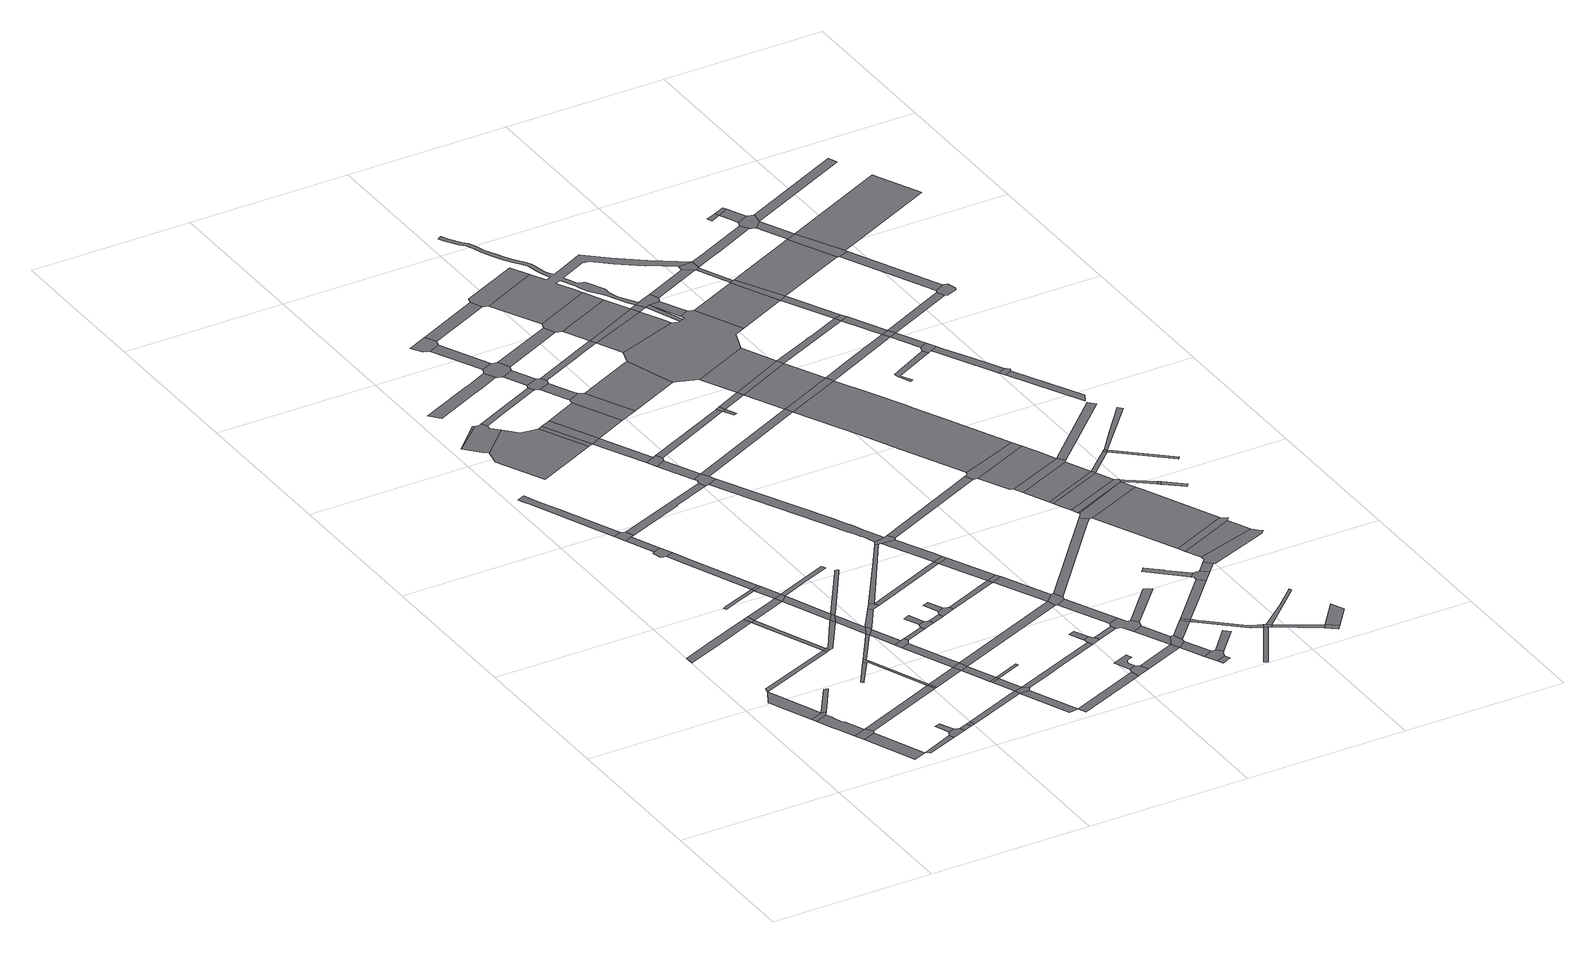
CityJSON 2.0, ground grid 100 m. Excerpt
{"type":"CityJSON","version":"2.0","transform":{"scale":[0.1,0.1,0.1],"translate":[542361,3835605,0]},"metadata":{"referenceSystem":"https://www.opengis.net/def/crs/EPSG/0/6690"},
"CityObjects":{
"road1":{"type":"Road","attributes":{"RoadStructureAttribute.sectionType":"1"},"geometry":[{"type":"MultiSurface","lod":"1","boundaries":[[[0,1,2,3,4,5,6,7,8,9,10,11]]]}]},
"road2":{"type":"Road","geometry":[{"type":"MultiSurface","lod":"1","boundaries":[[[11,10,12,13,14]]]}]},
"road3":{"type":"Road","attributes":{"RoadStructureAttribute.sectionType":"1"},"geometry":[{"type":"MultiSurface","lod":"1","boundaries":[[[15,16,17,18,19,13,12,20,21,22,23]]]}]},
"road4":{"type":"Road","geometry":[{"type":"MultiSurface","lod":"1","boundaries":[[[24,23,22,25,26,27,28]]]}]},
"road5":{"type":"Road","attributes":{"RoadStructureAttribute.sectionType":"1"},"geometry":[{"type":"MultiSurface","lod":"1","boundaries":[[[29,26,25,30,31]]]}]},
"road6":{"type":"Road","attributes":{"RoadStructureAttribute.sectionType":"1"},"geometry":[{"type":"MultiSurface","lod":"1","boundaries":[[[32,33,34,35,36,11,14]]]}]},
"road7":{"type":"Road","attributes":{"RoadStructureAttribute.sectionType":"1"},"geometry":[{"type":"MultiSurface","lod":"1","boundaries":[[[37,38,39,40,41,42,43,44,45]]]}]},
"road8":{"type":"Road","attributes":{"RoadStructureAttribute.sectionType":"1"},"geometry":[{"type":"MultiSurface","lod":"1","boundaries":[[[46,47,48,49]]]}]},
"road9":{"type":"Road","attributes":{"RoadStructureAttribute.sectionType":"1"},"geometry":[{"type":"MultiSurface","lod":"1","boundaries":[[[50,51,52,53]]]}]},
"road10":{"type":"Road","attributes":{"RoadStructureAttribute.sectionType":"1"},"geometry":[{"type":"MultiSurface","lod":"1","boundaries":[[[54,55,56,24,28,57,58]]]}]},
"road11":{"type":"Road","geometry":[{"type":"MultiSurface","lod":"1","boundaries":[[[59,60,61,62,63,64,65]]]}]},
"road12":{"type":"Road","geometry":[{"type":"MultiSurface","lod":"1","boundaries":[[[66,65,64,67,46,49,68,69]]]}]},
"road13":{"type":"Road","attributes":{"RoadStructureAttribute.sectionType":"1"},"geometry":[{"type":"MultiSurface","lod":"1","boundaries":[[[70,69,68,71]]]}]},
"road14":{"type":"Road","geometry":[{"type":"MultiSurface","lod":"1","boundaries":[[[72,37,45,73]]]}]},
"road15":{"type":"Road","geometry":[{"type":"MultiSurface","lod":"1","boundaries":[[[74,70,71,75]]]}]},
"road16":{"type":"Road","geometry":[{"type":"MultiSurface","lod":"1","boundaries":[[[76,77,78,79,80,81]]]}]},
"road17":{"type":"Road","attributes":{"RoadStructureAttribute.sectionType":"1"},"geometry":[{"type":"MultiSurface","lod":"1","boundaries":[[[82,73,45,50,83]]]}]},
"road18":{"type":"Road","geometry":[{"type":"MultiSurface","lod":"1","boundaries":[[[83,50,53,84]]]}]},
"road19":{"type":"Road","geometry":[{"type":"MultiSurface","lod":"1","boundaries":[[[85,76,81,86,87,88]]]}]},
"road20":{"type":"Road","attributes":{"RoadStructureAttribute.sectionType":"1"},"geometry":[{"type":"MultiSurface","lod":"1","boundaries":[[[89,90,91,92,93,94,95]]]}]},
"road21":{"type":"Road","attributes":{"RoadStructureAttribute.sectionType":"1"},"geometry":[{"type":"MultiSurface","lod":"1","boundaries":[[[96,97,98,99,100,101,102,103,104,105,106,107]]]}]},
"road22":{"type":"Road","attributes":{"RoadStructureAttribute.sectionType":"1"},"geometry":[{"type":"MultiSurface","lod":"1","boundaries":[[[108,109,72,73,110,111]]]}]},
"road23":{"type":"Road","attributes":{"RoadStructureAttribute.sectionType":"1"},"geometry":[{"type":"MultiSurface","lod":"1","boundaries":[[[87,86,54,112]]]}]},
"road24":{"type":"Road","geometry":[{"type":"MultiSurface","lod":"1","boundaries":[[[112,54,58,113]]]}]},
"road25":{"type":"Road","attributes":{"RoadStructureAttribute.sectionType":"1"},"geometry":[{"type":"MultiSurface","lod":"1","boundaries":[[[114,115,116,117,83,84,118,119,120,121,122]]]}]},
"road26":{"type":"Road","geometry":[{"type":"MultiSurface","lod":"1","boundaries":[[[107,106,123,124,125,126]]]}]},
"road27":{"type":"Road","attributes":{"RoadStructureAttribute.sectionType":"1"},"geometry":[{"type":"MultiSurface","lod":"1","boundaries":[[[124,123,127,128]]]}]},
"road28":{"type":"Road","geometry":[{"type":"MultiSurface","lod":"1","boundaries":[[[128,127,129,130,131,132]]]}]},
"road29":{"type":"Road","attributes":{"RoadStructureAttribute.sectionType":"1"},"geometry":[{"type":"MultiSurface","lod":"1","boundaries":[[[133,134,135,85,88,136,137]]]}]},
"road30":{"type":"Road","attributes":{"RoadStructureAttribute.sectionType":"1"},"geometry":[{"type":"MultiSurface","lod":"1","boundaries":[[[138,74,75,139]]]}]},
"road31":{"type":"Road","attributes":{"RoadStructureAttribute.sectionType":"1"},"geometry":[{"type":"MultiSurface","lod":"1","boundaries":[[[140,132,131,141,142,89,143]]]}]},
"road32":{"type":"Road","geometry":[{"type":"MultiSurface","lod":"1","boundaries":[[[143,89,95,144]]]}]},
"road33":{"type":"Road","attributes":{"RoadStructureAttribute.sectionType":"1"},"geometry":[{"type":"MultiSurface","lod":"1","boundaries":[[[145,144,95,108,146]]]}]},
"road34":{"type":"Road","attributes":{"RoadStructureAttribute.sectionType":"1"},"geometry":[{"type":"MultiSurface","lod":"1","boundaries":[[[147,148,112,113,149]]]}]},
"road35":{"type":"Road","geometry":[{"type":"MultiSurface","lod":"1","boundaries":[[[146,108,111,150]]]}]},
"road36":{"type":"Road","attributes":{"RoadStructureAttribute.sectionType":"1"},"geometry":[{"type":"MultiSurface","lod":"1","boundaries":[[[151,150,111,152,114,153]]]}]},
"road37":{"type":"Road","geometry":[{"type":"MultiSurface","lod":"1","boundaries":[[[153,114,122,154]]]}]},
"road38":{"type":"Road","attributes":{"RoadStructureAttribute.sectionType":"1"},"geometry":[{"type":"MultiSurface","lod":"1","boundaries":[[[155,156,157,154,122,158,159,133,160]]]}]},
"road39":{"type":"Road","geometry":[{"type":"MultiSurface","lod":"1","boundaries":[[[160,133,137,161,162]]]}]},
"road40":{"type":"Road","attributes":{"RoadStructureAttribute.sectionType":"1"},"geometry":[{"type":"MultiSurface","lod":"1","boundaries":[[[163,164,165]]]}]},
"road41":{"type":"Road","attributes":{"RoadStructureAttribute.sectionType":"1"},"geometry":[{"type":"MultiSurface","lod":"1","boundaries":[[[166,161,137,167,168]]]}]},
"road42":{"type":"Road","geometry":[{"type":"MultiSurface","lod":"1","boundaries":[[[169,168,167,170,171,172]]]}]},
"road43":{"type":"Road","attributes":{"RoadStructureAttribute.sectionType":"1"},"geometry":[{"type":"MultiSurface","lod":"1","boundaries":[[[171,170,147,173]]]}]},
"road44":{"type":"Road","geometry":[{"type":"MultiSurface","lod":"1","boundaries":[[[174,175,176,165,164,177,178,179,180,181,182]]]}]},
"road45":{"type":"Road","geometry":[{"type":"MultiSurface","lod":"1","boundaries":[[[173,147,149,183]]]}]},
"road46":{"type":"Road","attributes":{"RoadStructureAttribute.sectionType":"1"},"geometry":[{"type":"MultiSurface","lod":"1","boundaries":[[[184,183,149,185,186]]]}]},
"road47":{"type":"Road","geometry":[{"type":"MultiSurface","lod":"1","boundaries":[[[186,185,187,188]]]}]},
"road48":{"type":"Road","attributes":{"RoadStructureAttribute.sectionType":"1"},"geometry":[{"type":"MultiSurface","lod":"1","boundaries":[[[189,188,187,190,138,191]]]}]},
"road49":{"type":"Road","attributes":{"RoadStructureAttribute.sectionType":"1"},"geometry":[{"type":"MultiSurface","lod":"1","boundaries":[[[192,193,160,162,194,195]]]}]},
"road50":{"type":"Road","geometry":[{"type":"MultiSurface","lod":"1","boundaries":[[[191,138,139,196,197]]]}]},
"road51":{"type":"Road","attributes":{"RoadStructureAttribute.sectionType":"1"},"geometry":[{"type":"MultiSurface","lod":"1","boundaries":[[[196,139,198,199]]]}]},
"road52":{"type":"Road","attributes":{"RoadStructureAttribute.sectionType":"1"},"geometry":[{"type":"MultiSurface","lod":"1","boundaries":[[[200,201,202,203,204,146,150]]]}]},
"road53":{"type":"Road","attributes":{"RoadStructureAttribute.sectionType":"1"},"geometry":[{"type":"MultiSurface","lod":"1","boundaries":[[[205,169,172,206,207]]]}]},
"road54":{"type":"Road","geometry":[{"type":"MultiSurface","lod":"1","boundaries":[[[208,179,178,209,210,211,212,213,214]]]}]},
"road55":{"type":"Road","attributes":{"RoadStructureAttribute.sectionType":"1"},"geometry":[{"type":"MultiSurface","lod":"1","boundaries":[[[215,216,217,218,219,220,221,222,153,154]]]}]},
"road56":{"type":"Road","attributes":{"RoadStructureAttribute.sectionType":"1"},"geometry":[{"type":"MultiSurface","lod":"1","boundaries":[[[223,126,125,224,225,226]]]}]},
"road57":{"type":"Road","geometry":[{"type":"MultiSurface","lod":"1","boundaries":[[[227,228,229,230,186,188]]]}]},
"road58":{"type":"Road","geometry":[{"type":"MultiSurface","lod":"1","boundaries":[[[231,192,195,232,233]]]}]},
"road59":{"type":"Road","geometry":[{"type":"MultiSurface","lod":"1","boundaries":[[[234,235,236,237]]]}]},
"road60":{"type":"Road","geometry":[{"type":"MultiSurface","lod":"1","boundaries":[[[238,237,236,239,205,207,240,241]]]}]},
"road61":{"type":"Road","attributes":{"RoadStructureAttribute.sectionType":"1"},"geometry":[{"type":"MultiSurface","lod":"1","boundaries":[[[242,243,244,245,246,247,248,249,250,251,252,253,254,255]]]}]},
"road62":{"type":"Road","attributes":{"RoadStructureAttribute.sectionType":"1"},"geometry":[{"type":"MultiSurface","lod":"1","boundaries":[[[256,241,240,257]]]}]},
"road63":{"type":"Road","attributes":{"function":"2","RoadStructureAttribute.sectionType":"1"},"geometry":[{"type":"MultiSurface","lod":"1","boundaries":[[[258,214,213,259,260]]]}]},
"road64":{"type":"Road","attributes":{"RoadStructureAttribute.sectionType":"1"},"geometry":[{"type":"MultiSurface","lod":"1","boundaries":[[[261,262,174,182,263,264]]]}]},
"road65":{"type":"Road","attributes":{"RoadStructureAttribute.sectionType":"1"},"geometry":[{"type":"MultiSurface","lod":"1","boundaries":[[[265,199,266,267]]]}]},
"road66":{"type":"Road","geometry":[{"type":"MultiSurface","lod":"1","boundaries":[[[268,269,270,271]]]}]},
"road67":{"type":"Road","attributes":{"RoadStructureAttribute.sectionType":"1"},"geometry":[{"type":"MultiSurface","lod":"1","boundaries":[[[272,273,191,197,274,275,276,277,278]]]}]},
"road68":{"type":"Road","geometry":[{"type":"MultiSurface","lod":"1","boundaries":[[[279,258,260,280]]]}]},
"road69":{"type":"Road","geometry":[{"type":"MultiSurface","lod":"1","boundaries":[[[281,271,270,282,256,257,283,284]]]}]},
"road70":{"type":"Road","attributes":{"RoadStructureAttribute.sectionType":"1"},"geometry":[{"type":"MultiSurface","lod":"1","boundaries":[[[285,286,287,288,231,233,289,290,291]]]}]},
"road71":{"type":"Road","attributes":{"RoadStructureAttribute.sectionType":"1"},"geometry":[{"type":"MultiSurface","lod":"1","boundaries":[[[280,260,292,293]]]}]},
"road72":{"type":"Road","attributes":{"RoadStructureAttribute.sectionType":"1"},"geometry":[{"type":"MultiSurface","lod":"1","boundaries":[[[294,173,183,295]]]}]},
"road73":{"type":"Road","attributes":{"RoadStructureAttribute.sectionType":"1"},"geometry":[{"type":"MultiSurface","lod":"1","boundaries":[[[296,233,232,297]]]}]},
"road74":{"type":"Road","geometry":[{"type":"MultiSurface","lod":"1","boundaries":[[[298,293,292,299,300,301]]]}]},
"road75":{"type":"Road","attributes":{"RoadStructureAttribute.sectionType":"1"},"geometry":[{"type":"MultiSurface","lod":"1","boundaries":[[[300,299,302,303]]]}]},
"road76":{"type":"Road","geometry":[{"type":"MultiSurface","lod":"1","boundaries":[[[304,305,306,307,308,309]]]}]},
"road77":{"type":"Road","geometry":[{"type":"MultiSurface","lod":"1","boundaries":[[[303,302,310,311,312,223,226,313,314,315]]]}]},
"road78":{"type":"Road","attributes":{"function":"2","RoadStructureAttribute.sectionType":"1"},"geometry":[{"type":"MultiSurface","lod":"1","boundaries":[[[316,279,280,317]]]}]},
"road79":{"type":"Road","attributes":{"RoadStructureAttribute.sectionType":"1"},"geometry":[{"type":"MultiSurface","lod":"1","boundaries":[[[308,307,318,319]]]}]},
"road80":{"type":"Road","geometry":[{"type":"MultiSurface","lod":"1","boundaries":[[[320,319,318,321,242,255,322,323,324,325,326,327]]]}]},
"road81":{"type":"Road","attributes":{"RoadStructureAttribute.sectionType":"1"},"geometry":[{"type":"MultiSurface","lod":"1","boundaries":[[[328,284,283,329]]]}]},
"road82":{"type":"Road","attributes":{"RoadStructureAttribute.sectionType":"1"},"geometry":[{"type":"MultiSurface","lod":"1","boundaries":[[[324,323,330,331]]]}]},
"road83":{"type":"Road","attributes":{"RoadStructureAttribute.sectionType":"1"},"geometry":[{"type":"MultiSurface","lod":"1","boundaries":[[[332,333,334,335,336,337,314,313,338,339,340,341,342,343,344]]]}]},
"road84":{"type":"Road","geometry":[{"type":"MultiSurface","lod":"1","boundaries":[[[331,330,345,346,261,264,347,348,349,350,351,352,353,354]]]}]},
"road85":{"type":"Road","geometry":[{"type":"MultiSurface","lod":"1","boundaries":[[[355,356,265,267,357,358,359,360,361]]]}]},
"road86":{"type":"Road","attributes":{"RoadStructureAttribute.sectionType":"1"},"geometry":[{"type":"MultiSurface","lod":"1","boundaries":[[[362,350,349,363,364,365]]]}]},
"road87":{"type":"Road","geometry":[{"type":"MultiSurface","lod":"1","boundaries":[[[366,367,368,369,370,356,355]]]}]},
"road88":{"type":"Road","geometry":[{"type":"MultiSurface","lod":"1","boundaries":[[[371,372,373,374,375]]]}]},
"road89":{"type":"Road","geometry":[{"type":"MultiSurface","lod":"1","boundaries":[[[376,365,364,377,316,317,378,379]]]}]},
"road90":{"type":"Road","geometry":[{"type":"MultiSurface","lod":"1","boundaries":[[[380,344,343,285,291,381,382,383]]]}]},
"road91":{"type":"Road","geometry":[{"type":"MultiSurface","lod":"1","boundaries":[[[384,385,386,375,374,387,388,272,278,389,390]]]}]},
"road92":{"type":"Road","attributes":{"RoadStructureAttribute.sectionType":"1"},"geometry":[{"type":"MultiSurface","lod":"1","boundaries":[[[381,391,296,392,393,382]]]}]},
"road93":{"type":"Road","geometry":[{"type":"MultiSurface","lod":"1","boundaries":[[[392,296,297,394]]]}]},
"road94":{"type":"Road","attributes":{"RoadStructureAttribute.sectionType":"1"},"geometry":[{"type":"MultiSurface","lod":"1","boundaries":[[[395,394,297,396,397,328,398]]]}]},
"road95":{"type":"Road","attributes":{"RoadStructureAttribute.sectionType":"1"},"geometry":[{"type":"MultiSurface","lod":"1","boundaries":[[[399,304,309,400]]]}]},
"road96":{"type":"Road","attributes":{"RoadStructureAttribute.sectionType":"1"},"geometry":[{"type":"MultiSurface","lod":"1","boundaries":[[[401,390,389,402]]]}]},
"road97":{"type":"Road","attributes":{"RoadStructureAttribute.sectionType":"1"},"geometry":[{"type":"MultiSurface","lod":"1","boundaries":[[[403,404,298,301,405,406,407]]]}]},
"road98":{"type":"Road","geometry":[{"type":"MultiSurface","lod":"1","boundaries":[[[398,328,329,408]]]}]},
"road99":{"type":"Road","attributes":{"RoadStructureAttribute.sectionType":"1"},"geometry":[{"type":"MultiSurface","lod":"1","boundaries":[[[409,410,361,360,411]]]}]},
"road100":{"type":"Road","attributes":{"RoadStructureAttribute.sectionType":"1"},"geometry":[{"type":"MultiSurface","lod":"1","boundaries":[[[408,329,412,294,413]]]}]},
"road101":{"type":"Road","attributes":{"RoadStructureAttribute.sectionType":"1"},"geometry":[{"type":"MultiSurface","lod":"1","boundaries":[[[414,327,326,415]]]}]},
"road102":{"type":"Road","geometry":[{"type":"MultiSurface","lod":"1","boundaries":[[[413,294,295,416,417,418,419]]]}]},
"road103":{"type":"Road","attributes":{"RoadStructureAttribute.sectionType":"1"},"geometry":[{"type":"MultiSurface","lod":"1","boundaries":[[[417,416,420,421]]]}]},
"road104":{"type":"Road","attributes":{"RoadStructureAttribute.sectionType":"1"},"geometry":[{"type":"MultiSurface","lod":"1","boundaries":[[[422,423,424,354,353,425,426,427,428]]]}]},
"road105":{"type":"Road","attributes":{"function":"2","RoadStructureAttribute.sectionType":"1"},"geometry":[{"type":"MultiSurface","lod":"1","boundaries":[[[429,430,379,378,431]]]}]},
"road106":{"type":"Road","geometry":[{"type":"MultiSurface","lod":"1","boundaries":[[[432,421,420,433,401,402,434,435,436,437,438,439,440]]]}]},
"road107":{"type":"Road","attributes":{"RoadStructureAttribute.sectionType":"1"},"geometry":[{"type":"MultiSurface","lod":"1","boundaries":[[[441,303,315,442]]]}]},
"road108":{"type":"Road","attributes":{"RoadStructureAttribute.sectionType":"1"},"geometry":[{"type":"MultiSurface","lod":"1","boundaries":[[[437,436,409,443]]]}]},
"road109":{"type":"Road","geometry":[{"type":"MultiSurface","lod":"1","boundaries":[[[444,443,409,411,445,446]]]}]},
"road110":{"type":"Road","attributes":{"RoadStructureAttribute.sectionType":"1"},"geometry":[{"type":"MultiSurface","lod":"1","boundaries":[[[445,411,447,448]]]}]},
"road111":{"type":"Road","attributes":{"RoadStructureAttribute.sectionType":"1"},"geometry":[{"type":"MultiSurface","lod":"1","boundaries":[[[449,450,451,452,453,454]]]}]},
"road112":{"type":"Road","geometry":[{"type":"MultiSurface","lod":"1","boundaries":[[[448,447,450,449,455,456,457]]]}]},
"road113":{"type":"Road","geometry":[{"type":"MultiSurface","lod":"1","boundaries":[[[458,403,407,459,460,461]]]}]},
"road114":{"type":"Road","attributes":{"RoadStructureAttribute.sectionType":"1"},"geometry":[{"type":"MultiSurface","lod":"1","boundaries":[[[462,444,446,463]]]}]},
"road115":{"type":"Road","geometry":[{"type":"MultiSurface","lod":"1","boundaries":[[[464,465,466,460,459]]]}]},
"road116":{"type":"Road","attributes":{"RoadStructureAttribute.sectionType":"1"},"geometry":[{"type":"MultiSurface","lod":"1","boundaries":[[[467,468,380,383,469]]]}]},
"road117":{"type":"Road","attributes":{"RoadStructureAttribute.sectionType":"1"},"geometry":[{"type":"MultiSurface","lod":"1","boundaries":[[[470,471,472,473,440,439]]]}]},
"road118":{"type":"Road","attributes":{"RoadStructureAttribute.sectionType":"1"},"geometry":[{"type":"MultiSurface","lod":"1","boundaries":[[[474,475,457,456]]]}]},
"road119":{"type":"Road","geometry":[{"type":"MultiSurface","lod":"1","boundaries":[[[476,462,463,477]]]}]},
"road120":{"type":"Road","attributes":{"RoadStructureAttribute.sectionType":"1"},"geometry":[{"type":"MultiSurface","lod":"1","boundaries":[[[478,458,461,479]]]}]},
"road121":{"type":"Road","geometry":[{"type":"MultiSurface","lod":"1","boundaries":[[[480,481,482,399,400,483,484,485,486]]]}]},
"road122":{"type":"Road","attributes":{"RoadStructureAttribute.sectionType":"1"},"geometry":[{"type":"MultiSurface","lod":"1","boundaries":[[[487,488,419,418,489,490]]]}]},
"road123":{"type":"Road","geometry":[{"type":"MultiSurface","lod":"1","boundaries":[[[491,492,493,494,495,414,415,496,497,498,499]]]}]},
"road124":{"type":"Road","attributes":{"RoadStructureAttribute.sectionType":"1"},"geometry":[{"type":"MultiSurface","lod":"1","boundaries":[[[500,501,502,503,504]]]}]},
"road125":{"type":"Road","attributes":{"RoadStructureAttribute.sectionType":"1"},"geometry":[{"type":"MultiSurface","lod":"1","boundaries":[[[505,506,507,508,509,477,463,510,511,512,513,500,514]]]}]},
"road126":{"type":"Road","attributes":{"function":"2"},"geometry":[{"type":"MultiSurface","lod":"1","boundaries":[[[499,498,497,496,515,422,516]]]}]},
"road127":{"type":"Road","geometry":[{"type":"MultiSurface","lod":"1","boundaries":[[[516,422,428,517]]]}]},
"road128":{"type":"Road","attributes":{"function":"2"},"geometry":[{"type":"MultiSurface","lod":"1","boundaries":[[[518,517,428,519,520]]]}]},
"road129":{"type":"Road","attributes":{"RoadStructureAttribute.sectionType":"1"},"geometry":[{"type":"MultiSurface","lod":"1","boundaries":[[[521,476,477,522,523]]]}]},
"road130":{"type":"Road","geometry":[{"type":"MultiSurface","lod":"1","boundaries":[[[514,500,504,524,525,526]]]}]},
"road131":{"type":"Road","geometry":[{"type":"MultiSurface","lod":"1","boundaries":[[[527,528,529,530,531,532,533,534,520,519,429,431,535,536,537,538,539,540]]]}]},
"road132":{"type":"Road","attributes":{"function":"2"},"geometry":[{"type":"MultiSurface","lod":"1","boundaries":[[[537,536,541,478,542]]]}]},
"road133":{"type":"Road","geometry":[{"type":"MultiSurface","lod":"1","boundaries":[[[542,478,479,543]]]}]},
"road134":{"type":"Road","attributes":{"RoadStructureAttribute.sectionType":"1"},"geometry":[{"type":"MultiSurface","lod":"1","boundaries":[[[544,545,546,547,548,549,550,551]]]}]},
"road135":{"type":"Road","attributes":{"function":"2","RoadStructureAttribute.sectionType":"1"},"geometry":[{"type":"MultiSurface","lod":"1","boundaries":[[[543,479,552,441,553]]]}]},
"road136":{"type":"Road","geometry":[{"type":"MultiSurface","lod":"1","boundaries":[[[553,441,442,554]]]}]},
"road137":{"type":"Road","attributes":{"RoadStructureAttribute.sectionType":"1"},"geometry":[{"type":"MultiSurface","lod":"1","boundaries":[[[525,524,555,556]]]}]},
"road138":{"type":"Road","geometry":[{"type":"MultiSurface","lod":"1","boundaries":[[[557,558,516,517,559,560]]]}]},
"road139":{"type":"Road","geometry":[{"type":"MultiSurface","lod":"1","boundaries":[[[561,551,550,562,521,523,563]]]}]},
"road140":{"type":"Road","attributes":{"RoadStructureAttribute.sectionType":"1"},"geometry":[{"type":"MultiSurface","lod":"1","boundaries":[[[564,560,533,532]]]}]},
"road141":{"type":"Road","attributes":{"function":"2"},"geometry":[{"type":"MultiSurface","lod":"1","boundaries":[[[565,566,567,568,569,570,554,442,571,572,573,574,575,576,577,578]]]}]},
"road142":{"type":"Road","attributes":{"RoadStructureAttribute.sectionType":"1"},"geometry":[{"type":"MultiSurface","lod":"1","boundaries":[[[579,580,526,525,581]]]}]},
"road143":{"type":"Road","attributes":{"RoadStructureAttribute.sectionType":"1"},"geometry":[{"type":"MultiSurface","lod":"1","boundaries":[[[582,583,584,585,586,587,588,589,590,591,592,593,594,595,596,597,598,599,600,601,602,603,604,605,606,607,608,609,610,611,612,613,614,615,616,617,618,619,620,621,622,486,485,484,483,623,494,493,492,491,624,625,626,627,628,629,630,631,632,633,634,635,557,636,637,638,639,640,641,642,643,644,645,646,647,648,649,650,651,652,653,654,655,656]]]}]},
"road144":{"type":"Road","geometry":[{"type":"MultiSurface","lod":"1","boundaries":[[[657,658,636,557,560,564,659,660,661,662]]]}]},
"road145":{"type":"Road","attributes":{"RoadStructureAttribute.sectionType":"1"},"geometry":[{"type":"MultiSurface","lod":"1","boundaries":[[[663,561,563,664]]]}]},
"road146":{"type":"Road","geometry":[{"type":"MultiSurface","lod":"1","boundaries":[[[665,666,556,555,667,668]]]}]},
"road147":{"type":"Road","attributes":{"RoadStructureAttribute.sectionType":"1"},"geometry":[{"type":"MultiSurface","lod":"1","boundaries":[[[659,564,669,530,529]]]}]},
"road148":{"type":"Road","geometry":[{"type":"MultiSurface","lod":"1","boundaries":[[[578,577,576,575,670,671,672,467,469,673,674]]]}]},
"road149":{"type":"Road","attributes":{"function":"2","RoadStructureAttribute.sectionType":"1"},"geometry":[{"type":"MultiSurface","lod":"1","boundaries":[[[675,676,677,674,673,678,679,680]]]}]},
"road150":{"type":"Road","geometry":[{"type":"MultiSurface","lod":"1","boundaries":[[[680,679,681,682,683]]]}]},
"road151":{"type":"Road","attributes":{"RoadStructureAttribute.sectionType":"1"},"geometry":[{"type":"MultiSurface","lod":"1","boundaries":[[[684,685,665,668,686]]]}]},
"road152":{"type":"Road","attributes":{"function":"2","RoadStructureAttribute.sectionType":"1"},"geometry":[{"type":"MultiSurface","lod":"1","boundaries":[[[682,681,687,688,689]]]}]},
"road153":{"type":"Road","geometry":[{"type":"MultiSurface","lod":"1","boundaries":[[[689,688,690,691,692]]]}]},
"road154":{"type":"Road","attributes":{"function":"2","RoadStructureAttribute.sectionType":"1"},"geometry":[{"type":"MultiSurface","lod":"1","boundaries":[[[691,690,693,694,695]]]}]},
"road155":{"type":"Road","geometry":[{"type":"MultiSurface","lod":"1","boundaries":[[[696,697,698,699,700,487,490,701,702,703]]]}]},
"road156":{"type":"Road","attributes":{"function":"2","RoadStructureAttribute.sectionType":"1"},"geometry":[{"type":"MultiSurface","lod":"1","boundaries":[[[696,704,697]]]}]},
"road157":{"type":"Road","geometry":[{"type":"MultiSurface","lod":"1","boundaries":[[[695,694,704,696,705]]]}]},
"road158":{"type":"Road","geometry":[{"type":"MultiSurface","lod":"1","boundaries":[[[706,703,702,707,708,709]]]}]},
"road159":{"type":"Road","attributes":{"RoadStructureAttribute.sectionType":"1"},"geometry":[{"type":"MultiSurface","lod":"1","boundaries":[[[710,657,662,711]]]}]},
"road160":{"type":"Road","geometry":[{"type":"MultiSurface","lod":"1","boundaries":[[[709,708,712,713,714]]]}]},
"road161":{"type":"Road","geometry":[{"type":"MultiSurface","lod":"1","boundaries":[[[713,712,715,716]]]}]},
"road162":{"type":"Road","geometry":[{"type":"MultiSurface","lod":"1","boundaries":[[[717,716,715,718,719,663,664,720,721,722,723]]]}]},
"road163":{"type":"Road","attributes":{"RoadStructureAttribute.sectionType":"1"},"geometry":[{"type":"MultiSurface","lod":"1","boundaries":[[[724,725,726,727,542,543,728]]]}]},
"road164":{"type":"Road","geometry":[{"type":"MultiSurface","lod":"1","boundaries":[[[729,540,539,730]]]}]},
"road165":{"type":"Road","attributes":{"RoadStructureAttribute.sectionType":"1"},"geometry":[{"type":"MultiSurface","lod":"1","boundaries":[[[731,732,733,553,554,734,735]]]}]},
"road166":{"type":"Road","geometry":[{"type":"MultiSurface","lod":"1","boundaries":[[[656,655,736,737,710,711,738,739,740,741,742,743]]]}]},
"road167":{"type":"Road","attributes":{"RoadStructureAttribute.sectionType":"1"},"geometry":[{"type":"MultiSurface","lod":"1","boundaries":[[[744,745,705,696,746,747,748,749]]]}]},
"road168":{"type":"Road","attributes":{"RoadStructureAttribute.sectionType":"1"},"geometry":[{"type":"MultiSurface","lod":"1","boundaries":[[[750,751,689,692,752,753]]]}]},
"road169":{"type":"Road","attributes":{"RoadStructureAttribute.sectionType":"1"},"geometry":[{"type":"MultiSurface","lod":"1","boundaries":[[[741,740,754,755]]]}]},
"road170":{"type":"Road","attributes":{"RoadStructureAttribute.sectionType":"1"},"geometry":[{"type":"MultiSurface","lod":"1","boundaries":[[[756,757,758,759,760,761,762,763,764,765]]]}]},
"road171":{"type":"Road","geometry":[{"type":"MultiSurface","lod":"1","boundaries":[[[749,748,766,767]]]}]},
"road172":{"type":"Road","geometry":[{"type":"MultiSurface","lod":"1","boundaries":[[[755,754,729,730,768,769]]]}]},
"road173":{"type":"Road","attributes":{"RoadStructureAttribute.sectionType":"1"},"geometry":[{"type":"MultiSurface","lod":"1","boundaries":[[[767,766,770,771,772]]]}]},
"road174":{"type":"Road","geometry":[{"type":"MultiSurface","lod":"1","boundaries":[[[773,750,753,774]]]}]},
"road175":{"type":"Road","attributes":{"RoadStructureAttribute.sectionType":"1"},"geometry":[{"type":"MultiSurface","lod":"1","boundaries":[[[768,730,775,776,724,777]]]}]},
"road176":{"type":"Road","attributes":{"RoadStructureAttribute.sectionType":"1"},"geometry":[{"type":"MultiSurface","lod":"1","boundaries":[[[778,779,680,683,780,781]]]}]},
"road177":{"type":"Road","geometry":[{"type":"MultiSurface","lod":"1","boundaries":[[[777,724,728,782]]]}]},
"road178":{"type":"Road","attributes":{"RoadStructureAttribute.sectionType":"1"},"geometry":[{"type":"MultiSurface","lod":"1","boundaries":[[[782,728,783,784,731,785]]]}]},
"road179":{"type":"Road","geometry":[{"type":"MultiSurface","lod":"1","boundaries":[[[785,731,735,786]]]}]},
"road180":{"type":"Road","attributes":{"RoadStructureAttribute.sectionType":"1"},"geometry":[{"type":"MultiSurface","lod":"1","boundaries":[[[774,753,787,788]]]}]},
"road181":{"type":"Road","attributes":{"RoadStructureAttribute.sectionType":"1"},"geometry":[{"type":"MultiSurface","lod":"1","boundaries":[[[786,735,789,790]]]}]},
"road182":{"type":"Road","geometry":[{"type":"MultiSurface","lod":"1","boundaries":[[[790,789,791,756,765,792,793,794]]]}]},
"road183":{"type":"Road","attributes":{"RoadStructureAttribute.sectionType":"1"},"geometry":[{"type":"MultiSurface","lod":"1","boundaries":[[[795,796,797,656,743,798,799,800,801]]]}]},
"road184":{"type":"Road","attributes":{"RoadStructureAttribute.sectionType":"1"},"geometry":[{"type":"MultiSurface","lod":"1","boundaries":[[[802,803,804,794,793,805,806,807,808,809]]]}]},
"road185":{"type":"Road","attributes":{"RoadStructureAttribute.sectionType":"1"},"geometry":[{"type":"MultiSurface","lod":"1","boundaries":[[[810,811,812,773,774,813]]]}]},
"road186":{"type":"Road","attributes":{"function":"2","RoadStructureAttribute.sectionType":"1"},"geometry":[{"type":"MultiSurface","lod":"1","boundaries":[[[814,815,816,769,768,817,818]]]}]},
"road187":{"type":"Road","geometry":[{"type":"MultiSurface","lod":"1","boundaries":[[[809,808,819,820,821,822]]]}]},
"road188":{"type":"Road","attributes":{"RoadStructureAttribute.sectionType":"1"},"geometry":[{"type":"MultiSurface","lod":"1","boundaries":[[[820,819,823,824]]]}]},
"road189":{"type":"Road","geometry":[{"type":"MultiSurface","lod":"1","boundaries":[[[825,826,827,828]]]}]},
"road190":{"type":"Road","attributes":{"RoadStructureAttribute.sectionType":"1"},"geometry":[{"type":"MultiSurface","lod":"1","boundaries":[[[829,785,786,830]]]}]},
"road191":{"type":"Road","geometry":[{"type":"MultiSurface","lod":"1","boundaries":[[[831,825,828,832]]]}]},
"road192":{"type":"Road","attributes":{"RoadStructureAttribute.sectionType":"1"},"geometry":[{"type":"MultiSurface","lod":"1","boundaries":[[[833,832,828,834,835,836]]]}]},
"road193":{"type":"Road","geometry":[{"type":"MultiSurface","lod":"1","boundaries":[[[837,836,835,838,795,801,839,840,841,842,843]]]}]},
"road194":{"type":"Road","attributes":{"RoadStructureAttribute.sectionType":"1"},"geometry":[{"type":"MultiSurface","lod":"1","boundaries":[[[842,841,844,845]]]}]},
"road195":{"type":"Road","geometry":[{"type":"MultiSurface","lod":"1","boundaries":[[[845,844,814,818,846,847,848,849]]]}]},
"road196":{"type":"Road","attributes":{"RoadStructureAttribute.sectionType":"1"},"geometry":[{"type":"MultiSurface","lod":"1","boundaries":[[[848,847,850,851]]]}]},
"road197":{"type":"Road","geometry":[{"type":"MultiSurface","lod":"1","boundaries":[[[852,851,850,829,830,853,854,855,856]]]}]},
"road198":{"type":"Road","attributes":{"RoadStructureAttribute.sectionType":"1"},"geometry":[{"type":"MultiSurface","lod":"1","boundaries":[[[857,843,842,858]]]}]},
"road199":{"type":"Road","attributes":{"function":"2","RoadStructureAttribute.sectionType":"1"},"geometry":[{"type":"MultiSurface","lod":"1","boundaries":[[[859,845,849,860,861]]]}]}
},
"vertices":[
[240,1034,0],[233,1049,0],[213,1101,0],[211,1104,0],[208,1112,0],[207,1115,0],[151,1016,0],[153,1011,0],[158,1000,0],[180,947,0],[266,742,0],[346,776,0],
[279,711,0],[357,744,0],[373,769,0],
[408,630,0],[401,628,0],[391,650,0],[376,697,0],[373,708,0],[319,615,0],[339,570,0],[380,473,0],[461,507,0],
[468,510,0],[405,413,0],[487,447,0],[491,456,0],[496,465,0],
[617,132,0],[539,91,0],[620,125,0],
[507,972,0],[507,973,0],[496,979,0],[485,985,0],[351,783,0],
[482,1842,0],[173,1715,0],[76,1674,0],[6,1646,0],[7,1589,0],[17,1593,0],[173,1658,0],[321,1720,0],[501,1794,0],
[827,214,0],[627,128,0],[646,105,0],[840,184,0],
[691,1340,0],[213,1145,0],[207,1116,0],[701,1317,0],
[991,733,0],[928,706,0],[551,545,0],[934,651,0],[1012,684,0],
[884,262,0],[846,349,0],[829,343,0],[811,336,0],[811,335,0],[846,251,0],[885,262,0],
[910,252,0],[830,219,0],[927,220,0],[914,250,0],
[972,274,0],[984,243,0],
[513,1855,0],[527,1804,0],
[997,284,0],[1009,253,0],
[811,1120,0],[698,948,0],[704,941,0],[710,935,0],[711,937,0],[828,1109,0],
[570,1701,0],[714,1353,0],
[724,1326,0],
[829,1146,0],[838,1111,0],[851,1117,0],[843,1136,0],
[679,2094,0],[467,2010,0],[447,2002,0],[451,1992,0],[455,1982,0],[520,2011,0],[686,2076,0],
[201,3365,0],[155,3468,0],[125,3541,0],[110,3579,0],[109,3580,0],[62,3557,0],[77,3520,0],[91,3489,0],[156,3334,0],[274,3059,0],[317,2957,0],[366,2978,0],
[739,1948,0],[705,1934,0],[532,1806,0],[759,1903,0],
[1007,740,0],
[1027,690,0],
[886,1600,0],[873,1580,0],[868,1573,0],[731,1358,0],[743,1334,0],[746,1335,0],[748,1338,0],[892,1558,0],[899,1569,0],
[347,2887,0],[396,2908,0],[416,2916,0],[395,2967,0],
[423,2710,0],[471,2730,0],
[409,2697,0],[424,2640,0],[456,2631,0],[504,2651,0],
[980,1376,0],[968,1357,0],[967,1355,0],[984,1344,0],[990,1353,0],
[1374,440,0],[1387,407,0],
[563,2511,0],[507,2510,0],[675,2103,0],[731,2116,0],
[738,2098,0],
[790,1976,0],[792,1972,0],
[1211,828,0],[1017,744,0],[1232,777,0],
[803,1943,0],
[919,1664,0],[885,1602,0],[922,1656,0],
[933,1629,0],
[1012,1442,0],[974,1533,0],[958,1570,0],[921,1519,0],[937,1478,0],[1013,1440,0],
[1030,1400,0],[1037,1410,0],
[241,4358,0],[64,4180,0],[250,4349,0],
[1106,1218,0],[1056,1195,0],[1107,1217,0],
[1136,1228,0],[1076,1148,0],[1127,1170,0],[1142,1197,0],
[1262,850,0],
[295,4355,0],[285,4350,0],[275,4345,0],[149,4091,0],[176,4067,0],[356,4243,0],[309,4291,0],[310,4299,0],[313,4319,0],
[1284,799,0],
[1356,628,0],[1308,596,0],[1360,618,0],
[1315,579,0],[1367,601,0],
[1425,463,0],[1373,442,0],[1428,456,0],
[1120,1595,0],[1021,1452,0],[1047,1426,0],[1146,1577,0],
[1447,409,0],[1465,433,0],
[1519,95,0],[1576,103,0],
[964,2015,0],[1144,2089,0],[1138,2103,0],[1133,2116,0],[892,2014,0],
[1272,1281,0],[1148,1199,0],[1282,1255,0],
[430,4167,0],[159,3980,0],[157,3969,0],[299,3671,0],[659,3843,0],[679,3852,0],[537,4150,0],
[972,1689,0],[1184,2017,0],[1194,2031,0],[1194,2032,0],[1184,2037,0],[1174,2042,0],[1159,2017,0],[952,1702,0],
[1000,3213,0],[775,3063,0],[774,3068,0],[1019,3167,0],
[1530,671,0],[1527,680,0],[1525,688,0],[1524,688,0],
[1155,1645,0],[1194,1597,0],[1181,1627,0],
[1280,1423,0],[1240,1405,0],[1281,1311,0],[1319,1331,0],
[1341,1319,0],[1274,1289,0],[1358,1287,0],[1346,1316,0],
[578,4810,0],[447,4747,0],[423,4736,0],[414,4732,0],[411,4730,0],[144,4604,0],[86,4575,0],[141,4512,0],[145,4514,0],[445,4658,0],[448,4660,0],[450,4660,0],[498,4683,0],[612,4738,0],
[1426,1350,0],[1438,1321,0],
[566,4164,0],[705,3865,0],[710,3867,0],
[707,4553,0],[466,4438,0],[443,4382,0],[726,4517,0],
[2026,294,0],[1598,53,0],[2040,239,0],
[1439,1490,0],[1402,1474,0],[1441,1380,0],[1478,1398,0],
[1977,684,0],[1458,469,0],[1472,436,0],[1609,492,0],[1744,551,0],[1808,576,0],[1990,652,0],
[629,4195,0],[772,3898,0],
[1505,1389,0],[1429,1356,0],[1527,1358,0],[1515,1386,0],
[1498,2165,0],[1404,2019,0],[1375,1977,0],[1165,1660,0],[1429,2020,0],[1514,2155,0],[1518,2160,0],
[864,3545,0],[926,3575,0],
[2008,1169,0],[2023,1114,0],
[1686,1846,0],[1700,1816,0],
[947,3585,0],[893,3484,0],[956,3514,0],[967,3545,0],
[998,3263,0],[1061,3293,0],
[493,5303,0],[365,5241,0],[405,5172,0],[442,5159,0],[514,5195,0],[527,5232,0],
[1009,3240,0],[1007,3234,0],[1007,3232,0],[1041,3176,0],[1104,3207,0],[1085,3246,0],
[834,4294,0],[976,3995,0],
[592,4847,0],[664,4883,0],
[690,4874,0],[583,4821,0],[624,4734,0],[650,4725,0],[723,4760,0],[732,4787,0],[736,4798,0],[701,4870,0],
[1839,1525,0],[1854,1495,0],
[718,4582,0],[791,4616,0],
[1526,2333,0],[1507,2376,0],[1498,2400,0],[1474,2448,0],[1440,2520,0],[1343,2718,0],[1363,2519,0],[1436,2367,0],[1461,2317,0],[1482,2279,0],[1485,2272,0],[1515,2192,0],[1585,2207,0],
[708,4557,0],[707,4555,0],[727,4518,0],[754,4509,0],[754,4508,0],[827,4542,0],[827,4543,0],[835,4569,0],[836,4571,0],[818,4606,0],
[2075,337,0],[2033,318,0],[2045,241,0],[2048,242,0],[2068,251,0],[2122,274,0],[2100,325,0],
[896,4397,0],[830,4349,0],[840,4329,0],[911,4366,0],
[2056,386,0],[2066,409,0],[2105,425,0],[2091,462,0],[1993,426,0],
[2007,746,0],[1972,825,0],[1935,809,0],[1974,720,0],[2011,736,0],
[935,4352,0],[836,4304,0],[1087,4048,0],[944,4346,0],
[1608,2218,0],[1537,2160,0],[1622,2152,0],[1632,2168,0],
[2036,711,0],[2020,727,0],[2013,733,0],[1976,714,0],[1977,687,0],[2051,677,0],[2038,709,0],
[1685,1849,0],[1755,1873,0],[1729,1928,0],
[1768,1845,0],
[1877,1616,0],[1764,1684,0],[1838,1528,0],[1905,1556,0],
[893,5495,0],[928,5423,0],
[2171,765,0],[2187,734,0],
[1479,3840,0],[1469,3834,0],[1308,3711,0],[1426,3769,0],[1497,3804,0],
[1920,1526,0],
[2358,435,0],[2140,342,0],[2383,385,0],
[1856,1492,0],[2062,1224,0],
[1102,5061,0],[1134,4988,0],
[2037,1110,0],[2100,1144,0],[2103,1167,0],[2079,1224,0],
[2185,799,0],[2249,829,0],
[1251,4815,0],[1129,4757,0],[1084,4735,0],[836,4572,0],[1102,4699,0],[1169,4731,0],[1269,4779,0],
[1316,4523,0],[1296,4514,0],[1419,4206,0],
[2278,768,0],[2173,768,0],[2189,735,0],[2218,729,0],[2253,656,0],[2317,686,0],[2319,693,0],[2329,729,0],[2299,766,0],
[1805,3651,0],[1825,3604,0],
[2399,513,0],
[2420,513,0],[2436,426,0],[2439,450,0],
[2453,236,0],[2514,264,0],
[2551,183,0],[2491,155,0],[2505,125,0],[2505,124,0],[2507,121,0],[2567,151,0],
[2555,209,0],[2574,231,0],[2539,261,0],
[1504,3852,0],[1502,3802,0],[1521,3811,0],[1522,3816,0],
[2528,632,0],[2569,594,0],
[1532,3737,0],[1542,3742,0],[1552,3746,0],
[2289,2541,0],[2262,2528,0],[2314,2491,0],
[2568,992,0],[2572,996,0],[2549,1008,0],[2526,1021,0],
[2711,389,0],[2677,419,0],
[2544,649,0],[2585,612,0],
[1668,3935,0],[1686,3896,0],
[1266,5703,0],[906,5532,0],[905,5529,0],[963,5412,0],[1056,5458,0],[1209,5534,0],[1323,5589,0],
[2606,1846,0],[2596,1834,0],[2614,1772,0],[2647,1811,0],
[1476,5274,0],[1362,5218,0],[1208,5143,0],[1116,5098,0],[1105,5069,0],[1174,4976,0],[1268,5022,0],[1421,5096,0],[1535,5152,0],
[2888,337,0],[2702,19,0],[2724,8,0],[2818,170,0],[2911,327,0],
[2841,387,0],[2802,419,0],[2645,558,0],[2618,582,0],[2594,604,0],[2578,586,0],[2603,564,0],[2803,384,0],[2823,366,0],[2899,364,0],
[1236,4846,0],[1613,4993,0],
[1641,4941,0],
[1714,4791,0],[1346,4616,0],[1731,4754,0],
[2826,962,0],[2723,764,0],[2867,924,0],
[2926,318,0],[2938,338,0],[2915,357,0],
[1897,4807,0],[1878,4813,0],[1869,4817,0],[1809,4789,0],[1820,4763,0],[1804,4755,0],[1782,4744,0],[1774,4740,0],[1432,4201,0],[1561,4156,0],[1922,4332,0],[1972,4472,0],[2041,4505,0],[1905,4804,0],
[1566,4145,0],[2024,4116,0],
[2044,4074,0],
[2729,1131,0],[2724,1136,0],[2639,1212,0],[2626,1198,0],[2613,1183,0],[2703,1102,0],[2816,998,0],[2844,1029,0],
[1802,3658,0],[2163,3825,0],
[2185,3777,0],
[3171,165,0],[3187,188,0],
[1658,5015,0],[1623,4998,0],[1679,4959,0],[1695,4966,0],
[2888,1030,0],[2827,989,0],[2929,992,0],
[1723,4978,0],
[2676,2758,0],[2510,3104,0],[2408,3317,0],[2392,3356,0],[2379,3382,0],[2294,3555,0],[2023,3197,0],[2091,3057,0],[2110,3016,0],[2316,2581,0],[2319,2574,0],[2413,2612,0],[2569,2674,0],[2691,2723,0],
[3214,617,0],[3080,492,0],[3221,602,0],
[1952,5390,0],[1788,5518,0],[1663,5626,0],[1659,5629,0],[1653,5625,0],[1491,5546,0],[1479,5540,0],[1439,5521,0],[1419,5551,0],[1409,5568,0],[1399,5608,0],[1393,5651,0],[1385,5683,0],[1363,5715,0],[1330,5760,0],[1297,5815,0],[1271,5867,0],[1240,5934,0],[1222,5991,0],[1199,6039,0],[1174,6071,0],[1128,6138,0],[1109,6179,0],[1084,6166,0],[1106,6123,0],[1152,6053,0],[1177,6023,0],[1197,5981,0],[1216,5921,0],[1246,5854,0],[1272,5802,0],[1307,5745,0],[1340,5700,0],[1360,5673,0],[1366,5643,0],[1374,5603,0],[1384,5558,0],[1399,5518,0],[1407,5505,0],[1373,5488,0],[1368,5497,0],[969,5399,0],[1466,5295,0],[1464,5300,0],[1398,5434,0],[1428,5448,0],[1434,5451,0],[1479,5357,0],[1489,5317,0],[1509,5269,0],[1542,5227,0],[1558,5205,0],[1570,5185,0],[1634,5058,0],[1687,5029,0],[1638,5108,0],[1616,5148,0],[1605,5183,0],[1600,5205,0],[1602,5235,0],[1600,5250,0],[1544,5357,0],[1531,5365,0],[1511,5374,0],[1496,5389,0],[1488,5404,0],[1463,5465,0],[1508,5487,0],[1632,5549,0],[1674,5541,0],[1776,5454,0],[1916,5346,0],[1921,5348,0],[2067,5249,0],[2156,5253,0],
[1781,5073,0],[1721,5045,0],[1788,4985,0],[1794,4994,0],[1799,5005,0],[1807,5018,0],
[2953,1101,0],[2992,1061,0],
[3194,194,0],[3188,187,0],[3232,116,0],[3255,145,0],
[1799,4811,0],
[2313,2555,0],[2313,2553,0],[2301,2547,0],[2338,2486,0],[2719,2661,0],
[2811,2463,0],[2800,2488,0],[2780,2533,0],[2432,2294,0],[2451,2289,0],[2816,2450,0],
[2477,2233,0],[2839,2398,0],[2853,2412,0],
[3328,366,0],[3192,195,0],[3366,284,0],
[2526,2125,0],[2549,2074,0],[2912,2238,0],
[2560,2049,0],[2924,2213,0],[2927,2216,0],
[2585,1994,0],[2609,1939,0],[2975,2104,0],
[2994,2061,0],[2633,1887,0],[2627,1873,0],[2626,1870,0],[2616,1858,0],[2664,1810,0],[2668,1810,0],[3034,1974,0],
[2628,1896,0],
[3000,2085,0],
[3055,1930,0],[2687,1768,0],[2904,1294,0],[3269,1461,0],
[2063,5207,0],[2125,5171,0],
[2925,1249,0],[3287,1414,0],[3307,1437,0],
[2969,1152,0],[3352,1270,0],
[3393,1233,0],[2970,1120,0],[2965,1115,0],[3000,1058,0],[3009,1056,0],[3383,1201,0],[3404,1224,0],
[2523,4341,0],[2326,4252,0],[2287,4235,0],[2268,4226,0],[2542,4304,0],
[2225,4957,0],[2363,4660,0],
[2661,4067,0],[2424,3952,0],[2367,3924,0],[2420,3891,0],[2685,4019,0],
[2065,5234,0],[2064,5219,0],[2128,5172,0],[2130,5169,0],[2131,5168,0],[2153,5178,0],[2154,5183,0],[2155,5184,0],
[3069,2036,0],[3018,2072,0],[3027,2040,0],[3034,2035,0],[3155,1941,0],[3171,1961,0],
[3075,2390,0],[2952,2275,0],[2961,2249,0],[3090,2373,0],
[2226,4963,0],[2249,4974,0],
[2761,3805,0],[2750,3799,0],[2505,3667,0],[2508,3640,0],[2544,3558,0],[2552,3562,0],[2561,3566,0],[2525,3638,0],[2747,3752,0],[2780,3769,0],
[3169,1929,0],[3187,1952,0],
[2411,4684,0],[2255,4972,0],
[3207,1900,0],[3281,1835,0],[3300,1858,0],
[3088,2402,0],[3100,2389,0],
[2383,4620,0],[2522,4343,0],[2572,4361,0],
[3261,2878,0],[2905,2534,0],[2981,2535,0],[3298,2841,0],
[2589,4327,0],
[2608,4172,0],[2625,4139,0],[2709,4089,0],
[2733,4041,0],
[3390,2111,0],[3403,2127,0],
[2773,3844,0],[2820,3868,0],
[2765,3817,0],[2789,3774,0],[2804,3782,0],[2851,3805,0],
[2572,5452,0],[2274,5309,0],[2268,5306,0],[2224,5218,0],[2327,5268,0],[2337,5272,0],[2602,5400,0],
[3003,3513,0],[2925,3663,0],[2871,3767,0],[2820,3750,0],[2829,3733,0],[2878,3637,0],[3004,3393,0],[3052,3417,0],
[3375,2751,0],[3204,2542,0],[3097,2411,0],[3398,2726,0],
[2723,5197,0],[2609,5142,0],[2487,5083,0],[2423,4689,0],[2865,4900,0],
[3024,3355,0],[3072,3380,0],[3078,3398,0],[3062,3415,0],
[3261,2897,0],[3291,2957,0],
[2519,5630,0],[2458,5606,0],[2471,5574,0],[2532,5602,0],
[3143,4298,0],[3165,4251,0],
[2590,5664,0],[2600,5644,0],
[2655,5527,0],[2568,5525,0],[2585,5489,0],[2658,5522,0],
[2683,5515,0],[2576,5465,0],[2616,5395,0],[2631,5391,0],[2638,5388,0],[2689,5440,0],[2697,5510,0],
[2729,5199,0],[2790,5228,0],
[2869,4898,0],[2875,4897,0],[2943,4918,0],[2935,4935,0],
[3150,4318,0],[3212,4352,0],
[3218,4351,0],[3185,4246,0],[3250,4275,0],[3255,4295,0],[3240,4346,0],
[3349,5823,0],[3375,5768,0],
[3468,5550,0],[3059,4994,0],[3609,5256,0]
]}
